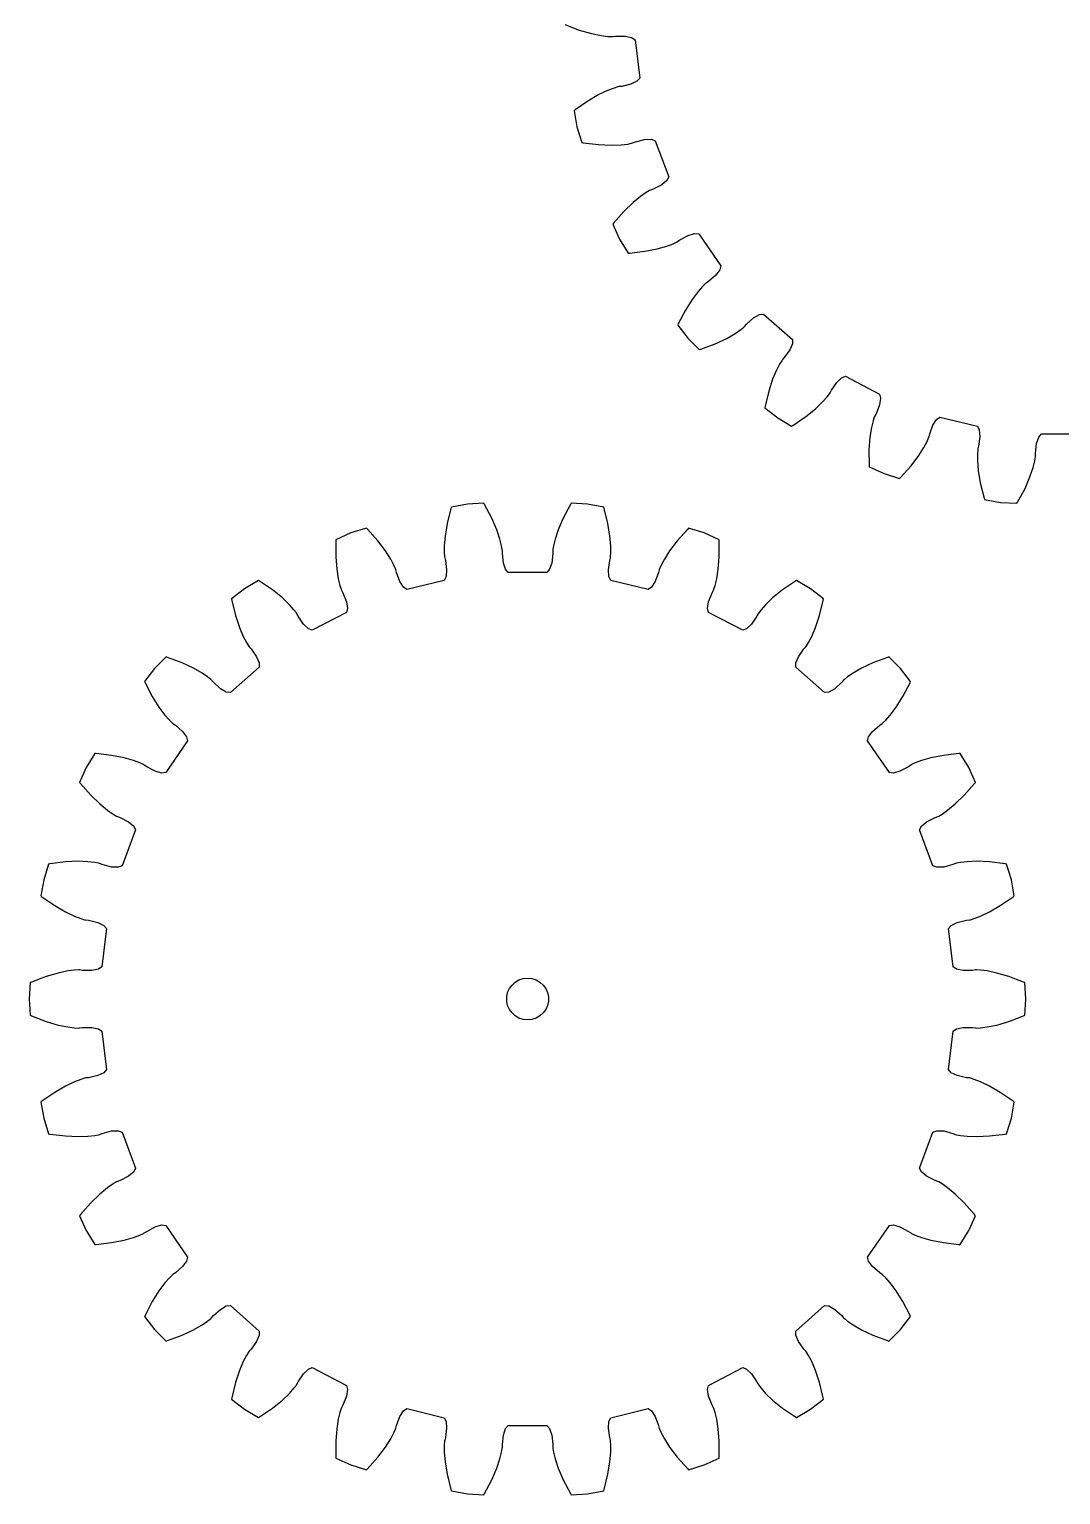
# Model space of a CAD drawing. Extents: x 0 to 148, y 0 to 213.
# Drawn here: x 0 to 73.8, y 0 to 104.8 of the extents above; entities that cross this region are included whole.
import ezdxf

# ---------------------------------------------------------------- set-up
doc = ezdxf.new("R2010")
doc.units = 0

msp = doc.modelspace()

# ---------------------------------------------------------------- linework, layer by layer
for p, q in [((38.31, 105.18), (39.35, 104.78)), ((39.35, 104.78), (40.22, 104.52)), ((40.22, 104.52), (40.91, 104.38)), ((40.91, 104.38), (41.39, 104.32)), ((41.39, 104.32), (41.67, 104.31)), ((41.67, 104.31), (41.74, 104.31)), ((41.74, 104.31), (41.95, 104.33)), ((41.95, 104.33), (42.63, 104.34)), ((42.63, 104.34), (43.1, 104.24)), ((43.1, 104.24), (43.35, 104.07)), ((43.35, 104.07), (43.68, 101.34)), ((42.11, 100.71), (41.84, 100.63)), ((42.18, 100.73), (42.11, 100.71)), ((42.39, 100.75), (42.18, 100.73)), ((43.05, 100.91), (42.39, 100.75)), ((43.48, 101.12), (43.05, 100.91)), ((43.68, 101.34), (43.48, 101.12)), ((39.97, 99.7), (39.05, 99.06)), ((40.75, 100.16), (39.97, 99.7)), ((41.38, 100.46), (40.75, 100.16)), ((41.84, 100.63), (41.38, 100.46)), ((39.05, 99.06), (38.98, 99)), ((38.98, 99), (39.19, 97.85)), ((39.19, 97.85), (39.53, 96.74)), ((39.53, 96.74), (39.63, 96.72)), ((39.63, 96.72), (40.74, 96.58)), ((40.74, 96.58), (41.64, 96.54)), ((41.64, 96.54), (42.34, 96.56)), ((42.34, 96.56), (42.83, 96.62)), ((42.83, 96.62), (43.1, 96.68)), ((43.1, 96.68), (43.17, 96.7)), ((43.17, 96.7), (43.37, 96.77)), ((43.37, 96.77), (44.03, 96.94)), ((44.03, 96.94), (44.51, 96.96)), ((44.51, 96.96), (44.79, 96.85)), ((44.79, 96.85), (45.76, 94.28)), ((44.45, 93.32), (44.39, 93.29)), ((44.65, 93.4), (44.45, 93.32)), ((45.25, 93.71), (44.65, 93.4)), ((45.62, 94.01), (45.25, 93.71)), ((45.76, 94.28), (45.62, 94.01)), ((43.2, 92.43), (42.55, 91.8)), ((43.74, 92.87), (43.2, 92.43)), ((44.14, 93.15), (43.74, 92.87)), ((44.39, 93.29), (44.14, 93.15)), ((42.55, 91.8), (41.81, 90.96)), ((41.81, 90.96), (41.75, 90.88)), ((41.75, 90.88), (42.23, 89.82)), ((47.15, 90.09), (47.61, 90.22)), ((47.61, 90.22), (47.91, 90.19)), ((47.91, 90.19), (49.48, 87.92)), ((42.23, 89.82), (42.84, 88.82)), ((44.05, 88.95), (44.93, 89.13)), ((44.93, 89.13), (45.61, 89.32)), ((45.61, 89.32), (46.06, 89.49)), ((46.06, 89.49), (46.32, 89.61)), ((46.32, 89.61), (46.38, 89.65)), ((46.38, 89.65), (46.55, 89.77)), ((46.55, 89.77), (47.15, 90.09)), ((42.84, 88.82), (42.94, 88.82)), ((42.94, 88.82), (44.05, 88.95)), ((49.12, 87.24), (48.6, 86.8)), ((49.4, 87.63), (49.12, 87.24)), ((49.48, 87.92), (49.4, 87.63)), ((47.85, 86.07), (47.43, 85.51)), ((48.17, 86.44), (47.85, 86.07)), ((48.37, 86.63), (48.17, 86.44)), ((48.43, 86.68), (48.37, 86.63)), ((48.6, 86.8), (48.43, 86.68)), ((47.43, 85.51), (46.95, 84.74)), ((46.95, 84.74), (46.43, 83.75)), ((51.32, 83.73), (51.83, 84.18)), ((51.83, 84.18), (52.24, 84.42)), ((52.24, 84.42), (52.54, 84.46)), ((52.54, 84.46), (54.6, 82.64)), ((46.43, 83.75), (46.4, 83.66)), ((46.4, 83.66), (47.12, 82.74)), ((49.9, 82.72), (50.51, 83.07)), ((50.51, 83.07), (50.91, 83.35)), ((50.91, 83.35), (51.13, 83.52)), ((51.13, 83.52), (51.18, 83.57)), ((51.18, 83.57), (51.32, 83.73)), ((47.12, 82.74), (47.94, 81.92)), ((47.94, 81.92), (48.04, 81.94)), ((48.04, 81.94), (49.08, 82.34)), ((49.08, 82.34), (49.9, 82.72)), ((54.41, 81.89), (54.02, 81.34)), ((54.6, 82.34), (54.41, 81.89)), ((54.6, 82.64), (54.6, 82.34)), ((53.69, 80.88), (53.46, 80.45)), ((53.84, 81.12), (53.69, 80.88)), ((53.88, 81.18), (53.84, 81.12)), ((54.02, 81.34), (53.88, 81.18)), ((53.19, 79.81), (52.91, 78.95)), ((53.46, 80.45), (53.19, 79.81)), ((57.78, 79.57), (58.12, 79.9)), ((58.12, 79.9), (58.41, 80.01)), ((58.41, 80.01), (60.84, 78.73)), ((52.91, 78.95), (52.65, 77.86)), ((57.09, 78.54), (57.26, 78.76)), ((57.26, 78.76), (57.3, 78.82)), ((57.3, 78.82), (57.4, 79.01)), ((57.4, 79.01), (57.78, 79.57)), ((60.84, 78.73), (60.91, 78.44)), ((52.65, 77.86), (52.63, 77.76)), ((52.63, 77.76), (53.55, 77.04)), ((55.56, 77.12), (56.26, 77.69)), ((56.26, 77.69), (56.76, 78.17)), ((56.76, 78.17), (57.09, 78.54)), ((60.84, 77.96), (60.59, 77.33)), ((60.91, 78.44), (60.84, 77.96)), ((53.55, 77.04), (54.55, 76.44)), ((54.64, 76.49), (55.56, 77.12)), ((60.38, 76.81), (60.26, 76.34)), ((60.46, 77.08), (60.38, 76.81)), ((60.49, 77.15), (60.46, 77.08)), ((60.59, 77.33), (60.49, 77.15)), ((64.66, 76.51), (64.92, 76.92)), ((64.92, 76.92), (65.16, 77.09)), ((65.16, 77.09), (67.84, 76.43)), ((54.55, 76.44), (54.64, 76.49)), ((60.15, 75.65), (60.08, 74.74)), ((60.26, 76.34), (60.15, 75.65)), ((64.24, 75.35), (64.35, 75.61)), ((64.35, 75.61), (64.38, 75.67)), ((64.38, 75.67), (64.43, 75.88)), ((64.43, 75.88), (64.66, 76.51)), ((67.84, 76.43), (67.97, 76.17)), ((68.02, 75.69), (67.93, 75.01)), ((67.97, 76.17), (68.02, 75.69)), ((72.07, 75.2), (72.23, 75.65)), ((72.23, 75.65), (72.43, 75.88)), ((72.43, 75.88), (75.18, 75.88)), ((60.08, 74.74), (60.09, 73.63)), ((63.64, 74.33), (64.01, 74.91)), ((64.01, 74.91), (64.24, 75.35)), ((67.87, 74.74), (67.84, 74.46)), ((67.84, 74.46), (67.85, 73.97)), ((67.88, 74.81), (67.87, 74.74)), ((67.93, 75.01), (67.88, 74.81)), ((72, 74.52), (72.07, 75.2)), ((72, 74.31), (72, 74.52)), ((60.09, 73.63), (60.09, 73.53)), ((60.09, 73.53), (61.16, 73.05)), ((62.35, 72.77), (63.09, 73.6)), ((63.09, 73.6), (63.64, 74.33)), ((67.85, 73.97), (67.9, 73.27)), ((71.6, 72.82), (71.83, 73.49)), ((71.83, 73.49), (71.95, 73.96)), ((71.95, 73.96), (71.99, 74.24)), ((71.99, 74.24), (72, 74.31)), ((61.16, 73.05), (62.27, 72.7)), ((62.27, 72.7), (62.35, 72.77)), ((67.9, 73.27), (68.05, 72.38)), ((68.05, 72.38), (68.32, 71.3)), ((71.25, 71.99), (71.6, 72.82)), ((68.32, 71.3), (68.36, 71.2)), ((70.72, 71.01), (71.25, 71.99)), ((30.17, 70.55), (29.9, 69.47)), ((30.2, 70.64), (30.17, 70.55)), ((31.35, 70.85), (30.2, 70.64)), ((32.52, 70.92), (31.35, 70.85)), ((32.57, 70.84), (32.52, 70.92)), ((33.09, 69.85), (32.57, 70.84)), ((38.73, 70.84), (38.21, 69.85)), ((38.78, 70.92), (38.73, 70.84)), ((39.95, 70.85), (38.78, 70.92)), ((41.1, 70.64), (39.95, 70.85)), ((41.13, 70.55), (41.1, 70.64)), ((41.4, 69.47), (41.13, 70.55)), ((68.36, 71.2), (69.5, 70.99)), ((69.5, 70.99), (70.67, 70.92)), ((70.67, 70.92), (70.72, 71.01)), ((29.9, 69.47), (29.75, 68.57)), ((33.45, 69.02), (33.09, 69.85)), ((38.21, 69.85), (37.85, 69.02)), ((41.55, 68.57), (41.4, 69.47)), ((21.94, 68.22), (21.93, 67.1)), ((23.01, 68.8), (21.94, 68.32)), ((21.94, 68.32), (21.94, 68.22)), ((24.12, 69.14), (23.01, 68.8)), ((24.2, 69.07), (24.12, 69.14)), ((24.94, 68.24), (24.2, 69.07)), ((25.49, 67.52), (24.94, 68.24)), ((29.75, 68.57), (29.69, 67.88)), ((33.68, 68.36), (33.45, 69.02)), ((33.8, 67.88), (33.68, 68.36)), ((37.62, 68.36), (37.51, 67.88)), ((37.85, 69.02), (37.62, 68.36)), ((41.61, 67.88), (41.55, 68.57)), ((46.36, 68.24), (45.82, 67.52)), ((47.11, 69.07), (46.36, 68.24)), ((47.18, 69.14), (47.11, 69.07)), ((48.29, 68.8), (47.18, 69.14)), ((49.36, 68.32), (48.29, 68.8)), ((49.37, 68.22), (49.36, 68.32)), ((49.37, 67.1), (49.37, 68.22)), ((21.93, 67.1), (22, 66.2)), ((25.86, 66.93), (25.49, 67.52)), ((29.69, 67.88), (29.69, 67.39)), ((29.69, 67.39), (29.71, 67.11)), ((29.71, 67.11), (29.73, 67.03)), ((33.84, 67.61), (33.8, 67.88)), ((33.85, 67.53), (33.84, 67.61)), ((33.85, 67.33), (33.85, 67.53)), ((33.92, 66.65), (33.85, 67.33)), ((37.45, 67.33), (37.38, 66.65)), ((37.46, 67.61), (37.45, 67.53)), ((37.45, 67.53), (37.45, 67.33)), ((37.51, 67.88), (37.46, 67.61)), ((41.58, 67.03), (41.59, 67.11)), ((41.59, 67.11), (41.61, 67.39)), ((41.61, 67.39), (41.61, 67.88)), ((45.82, 67.52), (45.44, 66.93)), ((49.3, 66.2), (49.37, 67.1)), ((22, 66.2), (22.11, 65.51)), ((26.09, 66.5), (25.86, 66.93)), ((26.2, 66.24), (26.09, 66.5)), ((26.22, 66.17), (26.2, 66.24)), ((26.27, 65.97), (26.22, 66.17)), ((29.73, 67.03), (29.77, 66.83)), ((29.77, 66.83), (29.86, 66.16)), ((29.86, 66.16), (29.82, 65.68)), ((34.08, 66.2), (33.92, 66.65)), ((34.27, 65.97), (34.08, 66.2)), ((37.23, 66.2), (37.03, 65.97)), ((37.38, 66.65), (37.23, 66.2)), ((41.44, 66.16), (41.53, 66.83)), ((41.48, 65.68), (41.44, 66.16)), ((41.53, 66.83), (41.58, 67.03)), ((45.08, 66.17), (45.03, 65.97)), ((45.1, 66.24), (45.08, 66.17)), ((45.21, 66.5), (45.1, 66.24)), ((45.44, 66.93), (45.21, 66.5)), ((49.19, 65.51), (49.3, 66.2)), ((16.4, 65.41), (15.4, 64.8)), ((16.48, 65.36), (16.4, 65.41)), ((17.4, 64.73), (16.48, 65.36)), ((22.11, 65.51), (22.23, 65.03)), ((22.23, 65.03), (22.31, 64.77)), ((26.51, 65.33), (26.27, 65.97)), ((26.77, 64.93), (26.51, 65.33)), ((29.69, 65.41), (27.01, 64.75)), ((29.82, 65.68), (29.69, 65.41)), ((37.03, 65.97), (34.27, 65.97)), ((41.62, 65.41), (41.48, 65.68)), ((44.29, 64.75), (41.62, 65.41)), ((44.79, 65.33), (44.53, 64.93)), ((45.03, 65.97), (44.79, 65.33)), ((48.99, 64.77), (49.08, 65.03)), ((49.08, 65.03), (49.19, 65.51)), ((54.82, 65.36), (53.9, 64.73)), ((54.9, 65.41), (54.82, 65.36)), ((55.9, 64.8), (54.9, 65.41)), ((15.4, 64.8), (14.48, 64.08)), ((14.48, 64.08), (14.49, 63.98)), ((14.49, 63.98), (14.76, 62.9)), ((18.11, 64.16), (17.4, 64.73)), ((18.61, 63.67), (18.11, 64.16)), ((22.31, 64.77), (22.34, 64.7)), ((22.34, 64.7), (22.44, 64.51)), ((22.44, 64.51), (22.69, 63.88)), ((27.01, 64.75), (26.77, 64.93)), ((44.53, 64.93), (44.29, 64.75)), ((48.61, 63.88), (48.86, 64.51)), ((48.86, 64.51), (48.96, 64.7)), ((48.96, 64.7), (48.99, 64.77)), ((53.19, 64.16), (52.69, 63.67)), ((53.9, 64.73), (53.19, 64.16)), ((56.82, 64.08), (55.9, 64.8)), ((56.54, 62.9), (56.81, 63.98)), ((56.81, 63.98), (56.82, 64.08)), ((14.76, 62.9), (15.04, 62.04)), ((18.94, 63.31), (18.61, 63.67)), ((19.11, 63.08), (18.94, 63.31)), ((19.15, 63.02), (19.11, 63.08)), ((19.25, 62.84), (19.15, 63.02)), ((22.69, 63.11), (20.25, 61.84)), ((22.69, 63.88), (22.76, 63.41)), ((22.76, 63.41), (22.69, 63.11)), ((48.54, 63.41), (48.61, 63.88)), ((48.61, 63.11), (48.54, 63.41)), ((51.05, 61.84), (48.61, 63.11)), ((52.15, 63.02), (52.05, 62.84)), ((52.19, 63.08), (52.15, 63.02)), ((52.36, 63.31), (52.19, 63.08)), ((52.69, 63.67), (52.36, 63.31)), ((56.26, 62.04), (56.54, 62.9)), ((15.04, 62.04), (15.31, 61.4)), ((19.63, 62.27), (19.25, 62.84)), ((19.97, 61.94), (19.63, 62.27)), ((20.25, 61.84), (19.97, 61.94)), ((51.33, 61.94), (51.05, 61.84)), ((51.68, 62.27), (51.33, 61.94)), ((52.05, 62.84), (51.68, 62.27)), ((55.99, 61.4), (56.26, 62.04)), ((15.31, 61.4), (15.54, 60.96)), ((15.54, 60.96), (15.69, 60.72)), ((55.61, 60.72), (55.76, 60.96)), ((55.76, 60.96), (55.99, 61.4)), ((9.79, 59.93), (8.97, 59.1)), ((9.89, 59.9), (9.79, 59.93)), ((10.93, 59.51), (9.89, 59.9)), ((15.69, 60.72), (15.73, 60.66)), ((15.73, 60.66), (15.87, 60.51)), ((15.87, 60.51), (16.26, 59.95)), ((16.26, 59.95), (16.45, 59.51)), ((54.85, 59.51), (55.04, 59.95)), ((55.04, 59.95), (55.43, 60.51)), ((55.43, 60.51), (55.57, 60.66)), ((55.57, 60.66), (55.61, 60.72)), ((61.41, 59.9), (60.37, 59.51)), ((61.51, 59.93), (61.41, 59.9)), ((62.34, 59.1), (61.51, 59.93)), ((8.97, 59.1), (8.25, 58.18)), ((11.75, 59.12), (10.93, 59.51)), ((12.36, 58.78), (11.75, 59.12)), ((12.76, 58.5), (12.36, 58.78)), ((16.45, 59.21), (14.39, 57.38)), ((16.45, 59.51), (16.45, 59.21)), ((54.85, 59.21), (54.85, 59.51)), ((56.91, 57.38), (54.85, 59.21)), ((58.94, 58.78), (58.54, 58.5)), ((59.55, 59.12), (58.94, 58.78)), ((60.37, 59.51), (59.55, 59.12)), ((63.06, 58.18), (62.34, 59.1)), ((8.25, 58.18), (8.28, 58.09)), ((8.28, 58.09), (8.8, 57.1)), ((12.98, 58.32), (12.76, 58.5)), ((13.03, 58.27), (12.98, 58.32)), ((13.17, 58.12), (13.03, 58.27)), ((13.67, 57.66), (13.17, 58.12)), ((14.09, 57.42), (13.67, 57.66)), ((57.63, 57.66), (57.21, 57.42)), ((58.13, 58.12), (57.63, 57.66)), ((58.27, 58.27), (58.13, 58.12)), ((58.32, 58.32), (58.27, 58.27)), ((58.54, 58.5), (58.32, 58.32)), ((62.5, 57.1), (63.02, 58.09)), ((63.02, 58.09), (63.06, 58.18)), ((8.8, 57.1), (9.28, 56.33)), ((14.39, 57.38), (14.09, 57.42)), ((57.21, 57.42), (56.91, 57.38)), ((62.02, 56.33), (62.5, 57.1)), ((9.28, 56.33), (9.7, 55.77)), ((9.7, 55.77), (10.02, 55.41)), ((61.28, 55.41), (61.6, 55.77)), ((61.6, 55.77), (62.02, 56.33)), ((10.02, 55.41), (10.22, 55.21)), ((10.22, 55.21), (10.28, 55.16)), ((10.28, 55.16), (10.45, 55.05)), ((10.45, 55.05), (10.96, 54.6)), ((10.96, 54.6), (11.25, 54.22)), ((60.05, 54.22), (60.34, 54.6)), ((60.34, 54.6), (60.85, 55.05)), ((60.85, 55.05), (61.02, 55.16)), ((61.02, 55.16), (61.08, 55.21)), ((61.08, 55.21), (61.28, 55.41)), ((11.32, 53.92), (9.76, 51.66)), ((11.25, 54.22), (11.32, 53.92)), ((59.98, 53.92), (60.05, 54.22)), ((61.54, 51.66), (59.98, 53.92)), ((4.69, 53.03), (4.08, 52.03)), ((4.79, 53.03), (4.69, 53.03)), ((5.89, 52.89), (4.79, 53.03)), ((6.78, 52.72), (5.89, 52.89)), ((7.45, 52.52), (6.78, 52.72)), ((7.91, 52.35), (7.45, 52.52)), ((63.85, 52.52), (63.39, 52.35)), ((64.52, 52.72), (63.85, 52.52)), ((65.41, 52.89), (64.52, 52.72)), ((66.51, 53.03), (65.41, 52.89)), ((66.61, 53.03), (66.51, 53.03)), ((67.22, 52.03), (66.61, 53.03)), ((4.08, 52.03), (3.6, 50.96)), ((8.17, 52.23), (7.91, 52.35)), ((8.23, 52.2), (8.17, 52.23)), ((8.4, 52.08), (8.23, 52.2)), ((9, 51.76), (8.4, 52.08)), ((9.46, 51.62), (9, 51.76)), ((9.76, 51.66), (9.46, 51.62)), ((61.84, 51.62), (61.54, 51.66)), ((62.3, 51.76), (61.84, 51.62)), ((62.9, 52.08), (62.3, 51.76)), ((63.07, 52.2), (62.9, 52.08)), ((63.13, 52.23), (63.07, 52.2)), ((63.39, 52.35), (63.13, 52.23)), ((67.7, 50.96), (67.22, 52.03)), ((3.6, 50.96), (3.66, 50.88)), ((3.66, 50.88), (4.4, 50.05)), ((66.9, 50.05), (67.64, 50.88)), ((67.64, 50.88), (67.7, 50.96)), ((4.4, 50.05), (5.05, 49.42)), ((5.05, 49.42), (5.59, 48.97)), ((65.71, 48.97), (66.25, 49.42)), ((66.25, 49.42), (66.9, 50.05)), ((5.59, 48.97), (5.99, 48.69)), ((5.99, 48.69), (6.24, 48.55)), ((6.24, 48.55), (6.3, 48.52)), ((6.3, 48.52), (6.5, 48.45)), ((6.5, 48.45), (7.1, 48.14)), ((64.2, 48.14), (64.81, 48.45)), ((64.81, 48.45), (65, 48.52)), ((65, 48.52), (65.07, 48.55)), ((65.07, 48.55), (65.31, 48.69)), ((65.31, 48.69), (65.71, 48.97)), ((7.61, 47.57), (6.64, 44.99)), ((7.1, 48.14), (7.47, 47.83)), ((7.47, 47.83), (7.61, 47.57)), ((63.69, 47.57), (63.83, 47.83)), ((64.66, 44.99), (63.69, 47.57)), ((63.83, 47.83), (64.2, 48.14)), ((1.38, 45.11), (1.04, 43.99)), ((1.48, 45.13), (1.38, 45.11)), ((2.59, 45.27), (1.48, 45.13)), ((3.49, 45.31), (2.59, 45.27)), ((4.19, 45.28), (3.49, 45.31)), ((4.68, 45.22), (4.19, 45.28)), ((4.95, 45.17), (4.68, 45.22)), ((5.02, 45.15), (4.95, 45.17)), ((5.22, 45.08), (5.02, 45.15)), ((66.28, 45.15), (66.08, 45.08)), ((66.35, 45.17), (66.28, 45.15)), ((66.62, 45.22), (66.35, 45.17)), ((67.11, 45.28), (66.62, 45.22)), ((67.81, 45.31), (67.11, 45.28)), ((68.71, 45.27), (67.81, 45.31)), ((69.82, 45.13), (68.71, 45.27)), ((69.92, 45.11), (69.82, 45.13)), ((70.27, 43.99), (69.92, 45.11)), ((5.88, 44.9), (5.22, 45.08)), ((6.36, 44.89), (5.88, 44.9)), ((6.64, 44.99), (6.36, 44.89)), ((64.95, 44.89), (64.66, 44.99)), ((65.43, 44.9), (64.95, 44.89)), ((66.08, 45.08), (65.43, 44.9)), ((1.04, 43.99), (0.83, 42.84)), ((70.48, 42.84), (70.27, 43.99)), ((0.83, 42.84), (0.9, 42.78)), ((0.9, 42.78), (1.82, 42.14)), ((1.82, 42.14), (2.6, 41.69)), ((68.7, 41.69), (69.48, 42.14)), ((69.48, 42.14), (70.4, 42.78)), ((70.4, 42.78), (70.48, 42.84)), ((2.6, 41.69), (3.23, 41.39)), ((3.23, 41.39), (3.69, 41.21)), ((3.69, 41.21), (3.96, 41.13)), ((3.96, 41.13), (4.03, 41.12)), ((4.03, 41.12), (4.24, 41.09)), ((4.24, 41.09), (4.9, 40.94)), ((4.9, 40.94), (5.33, 40.73)), ((65.97, 40.73), (66.4, 40.94)), ((66.4, 40.94), (67.07, 41.09)), ((67.07, 41.09), (67.27, 41.12)), ((67.27, 41.12), (67.34, 41.13)), ((67.34, 41.13), (67.61, 41.21)), ((67.61, 41.21), (68.07, 41.39)), ((68.07, 41.39), (68.7, 41.69)), ((5.53, 40.5), (5.2, 37.77)), ((5.33, 40.73), (5.53, 40.5)), ((65.77, 40.5), (65.97, 40.73)), ((66.1, 37.77), (65.77, 40.5)), ((5.2, 37.77), (4.95, 37.6)), ((66.35, 37.6), (66.1, 37.77)), ((1.2, 37.07), (0.16, 36.67)), ((2.07, 37.32), (1.2, 37.07)), ((2.75, 37.47), (2.07, 37.32)), ((3.24, 37.53), (2.75, 37.47)), ((3.52, 37.54), (3.24, 37.53)), ((3.59, 37.54), (3.52, 37.54)), ((3.8, 37.51), (3.59, 37.54)), ((4.48, 37.5), (3.8, 37.51)), ((4.95, 37.6), (4.48, 37.5)), ((34.77, 36.67), (35.04, 36.83)), ((35.04, 36.83), (35.34, 36.93)), ((35.34, 36.93), (35.65, 36.96)), ((35.65, 36.96), (35.96, 36.93)), ((35.96, 36.93), (36.26, 36.83)), ((36.26, 36.83), (36.53, 36.67)), ((66.82, 37.5), (66.35, 37.6)), ((67.5, 37.51), (66.82, 37.5)), ((67.71, 37.54), (67.5, 37.51)), ((67.78, 37.54), (67.71, 37.54)), ((68.06, 37.53), (67.78, 37.54)), ((68.55, 37.47), (68.06, 37.53)), ((69.23, 37.32), (68.55, 37.47)), ((70.1, 37.07), (69.23, 37.32)), ((71.14, 36.67), (70.1, 37.07)), ((0.07, 36.63), (0, 35.46)), ((0.16, 36.67), (0.07, 36.63)), ((34.16, 35.62), (34.22, 35.92)), ((34.22, 35.92), (34.35, 36.21)), ((34.35, 36.21), (34.54, 36.46)), ((34.54, 36.46), (34.77, 36.67)), ((36.53, 36.67), (36.77, 36.46)), ((36.77, 36.46), (36.95, 36.21)), ((36.95, 36.21), (37.08, 35.92)), ((37.08, 35.92), (37.14, 35.62)), ((71.23, 36.63), (71.14, 36.67)), ((71.3, 35.46), (71.23, 36.63)), ((0, 35.46), (0.07, 34.3)), ((34.16, 35.3), (34.16, 35.62)), ((34.22, 35), (34.16, 35.3)), ((34.35, 34.71), (34.22, 35)), ((34.54, 34.46), (34.35, 34.71)), ((36.95, 34.71), (36.77, 34.46)), ((37.08, 35), (36.95, 34.71)), ((37.14, 35.3), (37.08, 35)), ((37.14, 35.62), (37.14, 35.3)), ((71.23, 34.3), (71.3, 35.46)), ((0.07, 34.3), (0.16, 34.25)), ((0.16, 34.25), (1.2, 33.85)), ((1.2, 33.85), (2.07, 33.6)), ((2.07, 33.6), (2.75, 33.46)), ((34.77, 34.25), (34.54, 34.46)), ((35.04, 34.09), (34.77, 34.25)), ((35.34, 33.99), (35.04, 34.09)), ((35.65, 33.96), (35.34, 33.99)), ((35.96, 33.99), (35.65, 33.96)), ((36.26, 34.09), (35.96, 33.99)), ((36.53, 34.25), (36.26, 34.09)), ((36.77, 34.46), (36.53, 34.25)), ((68.55, 33.46), (69.23, 33.6)), ((69.23, 33.6), (70.1, 33.85)), ((70.1, 33.85), (71.14, 34.25)), ((71.14, 34.25), (71.23, 34.3)), ((2.75, 33.46), (3.24, 33.39)), ((3.24, 33.39), (3.52, 33.38)), ((3.52, 33.38), (3.59, 33.39)), ((3.59, 33.39), (3.8, 33.41)), ((3.8, 33.41), (4.48, 33.42)), ((4.48, 33.42), (4.95, 33.32)), ((4.95, 33.32), (5.2, 33.15)), ((5.2, 33.15), (5.53, 30.42)), ((65.77, 30.42), (66.1, 33.15)), ((66.1, 33.15), (66.35, 33.32)), ((66.35, 33.32), (66.82, 33.42)), ((66.82, 33.42), (67.5, 33.41)), ((67.5, 33.41), (67.71, 33.39)), ((67.71, 33.39), (67.78, 33.38)), ((67.78, 33.38), (68.06, 33.39)), ((68.06, 33.39), (68.55, 33.46)), ((5.53, 30.42), (5.33, 30.19)), ((65.97, 30.19), (65.77, 30.42)), ((3.23, 29.54), (2.6, 29.23)), ((3.69, 29.71), (3.23, 29.54)), ((3.96, 29.79), (3.69, 29.71)), ((4.03, 29.81), (3.96, 29.79)), ((4.24, 29.83), (4.03, 29.81)), ((4.9, 29.99), (4.24, 29.83)), ((5.33, 30.19), (4.9, 29.99)), ((66.4, 29.99), (65.97, 30.19)), ((67.07, 29.83), (66.4, 29.99)), ((67.27, 29.81), (67.07, 29.83)), ((67.34, 29.79), (67.27, 29.81)), ((67.61, 29.71), (67.34, 29.79)), ((68.07, 29.54), (67.61, 29.71)), ((68.7, 29.23), (68.07, 29.54)), ((1.82, 28.78), (0.9, 28.14)), ((2.6, 29.23), (1.82, 28.78)), ((69.48, 28.78), (68.7, 29.23)), ((70.4, 28.14), (69.48, 28.78)), ((0.9, 28.14), (0.83, 28.08)), ((0.83, 28.08), (1.04, 26.93)), ((70.27, 26.93), (70.48, 28.08)), ((70.48, 28.08), (70.4, 28.14)), ((1.04, 26.93), (1.38, 25.81)), ((69.92, 25.81), (70.27, 26.93)), ((1.38, 25.81), (1.48, 25.79)), ((1.48, 25.79), (2.59, 25.66)), ((2.59, 25.66), (3.49, 25.62)), ((3.49, 25.62), (4.19, 25.64)), ((4.19, 25.64), (4.68, 25.7)), ((4.68, 25.7), (4.95, 25.75)), ((4.95, 25.75), (5.02, 25.77)), ((5.02, 25.77), (5.22, 25.85)), ((5.22, 25.85), (5.88, 26.02)), ((5.88, 26.02), (6.36, 26.03)), ((6.36, 26.03), (6.64, 25.93)), ((6.64, 25.93), (7.61, 23.36)), ((63.69, 23.36), (64.66, 25.93)), ((64.66, 25.93), (64.95, 26.03)), ((64.95, 26.03), (65.43, 26.02)), ((65.43, 26.02), (66.08, 25.85)), ((66.08, 25.85), (66.28, 25.77)), ((66.28, 25.77), (66.35, 25.75)), ((66.35, 25.75), (66.62, 25.7)), ((66.62, 25.7), (67.11, 25.64)), ((67.11, 25.64), (67.81, 25.62)), ((67.81, 25.62), (68.71, 25.66)), ((68.71, 25.66), (69.82, 25.79)), ((69.82, 25.79), (69.92, 25.81)), ((7.47, 23.09), (7.1, 22.79)), ((7.61, 23.36), (7.47, 23.09)), ((63.83, 23.09), (63.69, 23.36)), ((64.2, 22.79), (63.83, 23.09)), ((5.99, 22.23), (5.59, 21.95)), ((6.24, 22.37), (5.99, 22.23)), ((6.3, 22.4), (6.24, 22.37)), ((6.5, 22.48), (6.3, 22.4)), ((7.1, 22.79), (6.5, 22.48)), ((64.81, 22.48), (64.2, 22.79)), ((65, 22.4), (64.81, 22.48)), ((65.07, 22.37), (65, 22.4)), ((65.31, 22.23), (65.07, 22.37)), ((65.71, 21.95), (65.31, 22.23)), ((5.05, 21.51), (4.4, 20.88)), ((5.59, 21.95), (5.05, 21.51)), ((66.25, 21.51), (65.71, 21.95)), ((66.9, 20.88), (66.25, 21.51)), ((3.66, 20.04), (3.6, 19.96)), ((3.6, 19.96), (4.08, 18.89)), ((4.4, 20.88), (3.66, 20.04)), ((67.64, 20.04), (66.9, 20.88)), ((67.22, 18.89), (67.7, 19.96)), ((67.7, 19.96), (67.64, 20.04)), ((4.08, 18.89), (4.69, 17.89)), ((8.4, 18.84), (9, 19.17)), ((9, 19.17), (9.46, 19.3)), ((9.46, 19.3), (9.76, 19.26)), ((9.76, 19.26), (11.32, 17)), ((59.98, 17), (61.54, 19.26)), ((61.54, 19.26), (61.84, 19.3)), ((61.84, 19.3), (62.3, 19.17)), ((62.3, 19.17), (62.9, 18.84)), ((66.61, 17.89), (67.22, 18.89)), ((4.69, 17.89), (4.79, 17.9)), ((4.79, 17.9), (5.89, 18.03)), ((5.89, 18.03), (6.78, 18.21)), ((6.78, 18.21), (7.45, 18.4)), ((7.45, 18.4), (7.91, 18.57)), ((7.91, 18.57), (8.17, 18.69)), ((8.17, 18.69), (8.23, 18.73)), ((8.23, 18.73), (8.4, 18.84)), ((62.9, 18.84), (63.07, 18.73)), ((63.07, 18.73), (63.13, 18.69)), ((63.13, 18.69), (63.39, 18.57)), ((63.39, 18.57), (63.85, 18.4)), ((63.85, 18.4), (64.52, 18.21)), ((64.52, 18.21), (65.41, 18.03)), ((65.41, 18.03), (66.51, 17.9)), ((66.51, 17.9), (66.61, 17.89)), ((11.32, 17), (11.25, 16.71)), ((60.05, 16.71), (59.98, 17)), ((10.28, 15.76), (10.22, 15.71)), ((10.45, 15.88), (10.28, 15.76)), ((10.96, 16.32), (10.45, 15.88)), ((11.25, 16.71), (10.96, 16.32)), ((60.34, 16.32), (60.05, 16.71)), ((60.85, 15.88), (60.34, 16.32)), ((61.02, 15.76), (60.85, 15.88)), ((61.08, 15.71), (61.02, 15.76)), ((9.7, 15.15), (9.28, 14.59)), ((10.02, 15.52), (9.7, 15.15)), ((10.22, 15.71), (10.02, 15.52)), ((61.28, 15.52), (61.08, 15.71)), ((61.6, 15.15), (61.28, 15.52)), ((62.02, 14.59), (61.6, 15.15)), ((8.8, 13.82), (8.28, 12.83)), ((9.28, 14.59), (8.8, 13.82)), ((62.5, 13.82), (62.02, 14.59)), ((63.02, 12.83), (62.5, 13.82)), ((8.28, 12.83), (8.25, 12.74)), ((8.25, 12.74), (8.97, 11.82)), ((12.76, 12.42), (12.98, 12.6)), ((12.98, 12.6), (13.03, 12.65)), ((13.03, 12.65), (13.17, 12.81)), ((13.17, 12.81), (13.67, 13.26)), ((13.67, 13.26), (14.09, 13.5)), ((14.09, 13.5), (14.39, 13.54)), ((14.39, 13.54), (16.45, 11.71)), ((54.85, 11.71), (56.91, 13.54)), ((56.91, 13.54), (57.21, 13.5)), ((57.21, 13.5), (57.63, 13.26)), ((57.63, 13.26), (58.13, 12.81)), ((58.13, 12.81), (58.27, 12.65)), ((58.27, 12.65), (58.32, 12.6)), ((58.32, 12.6), (58.54, 12.42)), ((62.34, 11.82), (63.06, 12.74)), ((63.06, 12.74), (63.02, 12.83)), ((8.97, 11.82), (9.79, 10.99)), ((10.93, 11.41), (11.75, 11.8)), ((11.75, 11.8), (12.36, 12.15)), ((12.36, 12.15), (12.76, 12.42)), ((16.45, 11.71), (16.45, 11.41)), ((54.85, 11.41), (54.85, 11.71)), ((58.54, 12.42), (58.94, 12.15)), ((58.94, 12.15), (59.55, 11.8)), ((59.55, 11.8), (60.37, 11.41)), ((61.51, 10.99), (62.34, 11.82)), ((9.79, 10.99), (9.89, 11.02)), ((9.89, 11.02), (10.93, 11.41)), ((16.26, 10.97), (15.87, 10.41)), ((16.45, 11.41), (16.26, 10.97)), ((55.04, 10.97), (54.85, 11.41)), ((55.43, 10.41), (55.04, 10.97)), ((60.37, 11.41), (61.41, 11.02)), ((61.41, 11.02), (61.51, 10.99)), ((15.31, 9.53), (15.04, 8.88)), ((15.54, 9.96), (15.31, 9.53)), ((15.69, 10.2), (15.54, 9.96)), ((15.73, 10.26), (15.69, 10.2)), ((15.87, 10.41), (15.73, 10.26)), ((55.57, 10.26), (55.43, 10.41)), ((55.61, 10.2), (55.57, 10.26)), ((55.76, 9.96), (55.61, 10.2)), ((55.99, 9.53), (55.76, 9.96)), ((56.26, 8.88), (55.99, 9.53)), ((15.04, 8.88), (14.76, 8.02)), ((19.25, 8.08), (19.63, 8.65)), ((19.63, 8.65), (19.97, 8.98)), ((19.97, 8.98), (20.25, 9.09)), ((20.25, 9.09), (22.69, 7.81)), ((48.61, 7.81), (51.05, 9.09)), ((51.05, 9.09), (51.33, 8.98)), ((51.33, 8.98), (51.68, 8.65)), ((51.68, 8.65), (52.05, 8.08)), ((56.54, 8.02), (56.26, 8.88)), ((14.76, 8.02), (14.49, 6.94)), ((18.61, 7.25), (18.94, 7.61)), ((18.94, 7.61), (19.11, 7.84)), ((19.11, 7.84), (19.15, 7.9)), ((19.15, 7.9), (19.25, 8.08)), ((22.69, 7.81), (22.76, 7.52)), ((22.76, 7.52), (22.69, 7.04)), ((48.54, 7.52), (48.61, 7.81)), ((48.61, 7.04), (48.54, 7.52)), ((52.05, 8.08), (52.15, 7.9)), ((52.15, 7.9), (52.19, 7.84)), ((52.19, 7.84), (52.36, 7.61)), ((52.36, 7.61), (52.69, 7.25)), ((56.81, 6.94), (56.54, 8.02)), ((14.49, 6.94), (14.48, 6.84)), ((14.48, 6.84), (15.4, 6.12)), ((17.4, 6.2), (18.11, 6.77)), ((18.11, 6.77), (18.61, 7.25)), ((22.44, 6.41), (22.34, 6.22)), ((22.69, 7.04), (22.44, 6.41)), ((48.86, 6.41), (48.61, 7.04)), ((48.96, 6.22), (48.86, 6.41)), ((52.69, 7.25), (53.19, 6.77)), ((53.19, 6.77), (53.9, 6.2)), ((55.9, 6.12), (56.82, 6.84)), ((56.82, 6.84), (56.81, 6.94)), ((15.4, 6.12), (16.4, 5.52)), ((16.4, 5.52), (16.48, 5.57)), ((16.48, 5.57), (17.4, 6.2)), ((22.11, 5.41), (22, 4.72)), ((22.23, 5.89), (22.11, 5.41)), ((22.31, 6.16), (22.23, 5.89)), ((22.34, 6.22), (22.31, 6.16)), ((26.27, 4.95), (26.51, 5.59)), ((26.51, 5.59), (26.77, 6)), ((26.77, 6), (27.01, 6.17)), ((27.01, 6.17), (29.69, 5.51)), ((29.69, 5.51), (29.82, 5.24)), ((29.82, 5.24), (29.86, 4.77)), ((41.44, 4.77), (41.48, 5.24)), ((41.48, 5.24), (41.62, 5.51)), ((41.62, 5.51), (44.29, 6.17)), ((44.29, 6.17), (44.53, 6)), ((44.53, 6), (44.79, 5.59)), ((44.79, 5.59), (45.03, 4.95)), ((48.99, 6.16), (48.96, 6.22)), ((49.08, 5.89), (48.99, 6.16)), ((49.19, 5.41), (49.08, 5.89)), ((49.3, 4.72), (49.19, 5.41)), ((53.9, 6.2), (54.82, 5.57)), ((54.82, 5.57), (54.9, 5.52)), ((54.9, 5.52), (55.9, 6.12)), ((22, 4.72), (21.93, 3.82)), ((25.86, 3.99), (26.09, 4.42)), ((26.09, 4.42), (26.2, 4.68)), ((26.2, 4.68), (26.22, 4.75)), ((26.22, 4.75), (26.27, 4.95)), ((29.86, 4.77), (29.77, 4.09)), ((33.85, 3.6), (33.92, 4.27)), ((33.92, 4.27), (34.08, 4.73)), ((34.08, 4.73), (34.27, 4.95)), ((34.27, 4.95), (37.03, 4.95)), ((37.03, 4.95), (37.23, 4.73)), ((37.23, 4.73), (37.38, 4.27)), ((37.38, 4.27), (37.45, 3.6)), ((41.53, 4.09), (41.44, 4.77)), ((45.03, 4.95), (45.08, 4.75)), ((45.08, 4.75), (45.1, 4.68)), ((45.1, 4.68), (45.21, 4.42)), ((45.21, 4.42), (45.44, 3.99)), ((49.37, 3.82), (49.3, 4.72)), ((21.93, 3.82), (21.94, 2.71)), ((24.94, 2.68), (25.49, 3.4)), ((25.49, 3.4), (25.86, 3.99)), ((29.71, 3.82), (29.69, 3.54)), ((29.69, 3.54), (29.69, 3.05)), ((29.73, 3.89), (29.71, 3.82)), ((29.77, 4.09), (29.73, 3.89)), ((33.8, 3.04), (33.84, 3.32)), ((33.84, 3.32), (33.85, 3.39)), ((33.85, 3.39), (33.85, 3.6)), ((37.45, 3.6), (37.45, 3.39)), ((37.45, 3.39), (37.46, 3.32)), ((37.46, 3.32), (37.51, 3.04)), ((41.58, 3.89), (41.53, 4.09)), ((41.59, 3.82), (41.58, 3.89)), ((41.61, 3.54), (41.59, 3.82)), ((41.61, 3.05), (41.61, 3.54)), ((45.44, 3.99), (45.82, 3.4)), ((45.82, 3.4), (46.36, 2.68)), ((49.37, 2.71), (49.37, 3.82)), ((21.94, 2.71), (21.94, 2.61)), ((21.94, 2.61), (23.01, 2.13)), ((23.01, 2.13), (24.12, 1.78)), ((24.2, 1.85), (24.94, 2.68)), ((29.69, 3.05), (29.75, 2.35)), ((29.75, 2.35), (29.9, 1.46)), ((33.45, 1.9), (33.68, 2.56)), ((33.68, 2.56), (33.8, 3.04)), ((37.51, 3.04), (37.62, 2.56)), ((37.62, 2.56), (37.85, 1.9)), ((41.4, 1.46), (41.55, 2.35)), ((41.55, 2.35), (41.61, 3.05)), ((46.36, 2.68), (47.11, 1.85)), ((47.18, 1.78), (48.29, 2.13)), ((48.29, 2.13), (49.36, 2.61)), ((49.36, 2.61), (49.37, 2.71)), ((24.12, 1.78), (24.2, 1.85)), ((29.9, 1.46), (30.17, 0.37)), ((32.57, 0.08), (33.09, 1.07)), ((33.09, 1.07), (33.45, 1.9)), ((37.85, 1.9), (38.21, 1.07)), ((38.21, 1.07), (38.73, 0.08)), ((41.13, 0.37), (41.4, 1.46)), ((47.11, 1.85), (47.18, 1.78)), ((30.17, 0.37), (30.2, 0.28)), ((30.2, 0.28), (31.35, 0.07)), ((31.35, 0.07), (32.52, 0)), ((32.52, 0), (32.57, 0.08)), ((38.73, 0.08), (38.78, 0)), ((38.78, 0), (39.95, 0.07)), ((39.95, 0.07), (41.1, 0.28)), ((41.1, 0.28), (41.13, 0.37))]:
    msp.add_line(p, q)

doc.saveas('drawing.dxf')
